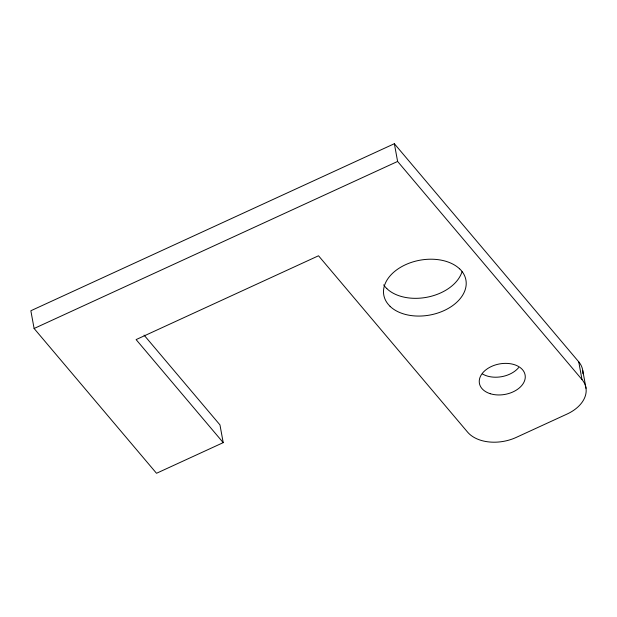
<?xml version="1.0" encoding="UTF-8"?>
<svg xmlns="http://www.w3.org/2000/svg" width="617" height="617" viewBox="0 0 617 617"><rect width="100%" height="100%" fill="white"/><g stroke="black" fill="none" stroke-linecap="round" stroke-linejoin="round"><path stroke-width="0.93" d="M582.895 373.74A36.287 24.186 -10.4 0 0 578.746 361.84L394.356 143.715L30.85 310.752L34.105 328.491L156.51 473.285L223.215 442.636L219.96 424.897L144.054 335.108M34.105 328.491L397.61 161.446L582.001 379.578A36.287 24.186 -10.4 0 1 567.031 414.069L516.205 437.422A36.287 24.171 -10.4 0 1 467.609 432.147L318.519 255.777L136.11 339.597L223.215 442.636M582.764 370.562L586.019 388.301M578.746 361.84L582.001 379.578M394.356 143.715L397.61 161.446M390.114 306.325A41.748 27.827 -10.4 0 1 402.415 266.259A41.748 27.827 -10.4 0 1 459.611 268.865M459.665 268.835A41.748 27.904 -10.6 0 1 447.202 309.024A41.748 27.904 -10.6 0 1 390.06 306.348M386.859 288.586A41.748 27.827 -10.4 0 1 383.666 284.861M462.033 271.688A41.748 27.904 -10.6 0 1 428.969 296.823A41.748 27.904 -10.6 0 1 386.805 288.609M518.658 367.578A23.222 15.479 -10.4 0 1 482.355 373.887M490.284 393.715A23.222 15.479 -10.4 0 0 525.268 377.218A23.222 15.479 -10.4 0 0 491.225 366.567A23.222 15.479 -10.4 0 0 490.284 393.715"/></g></svg>
